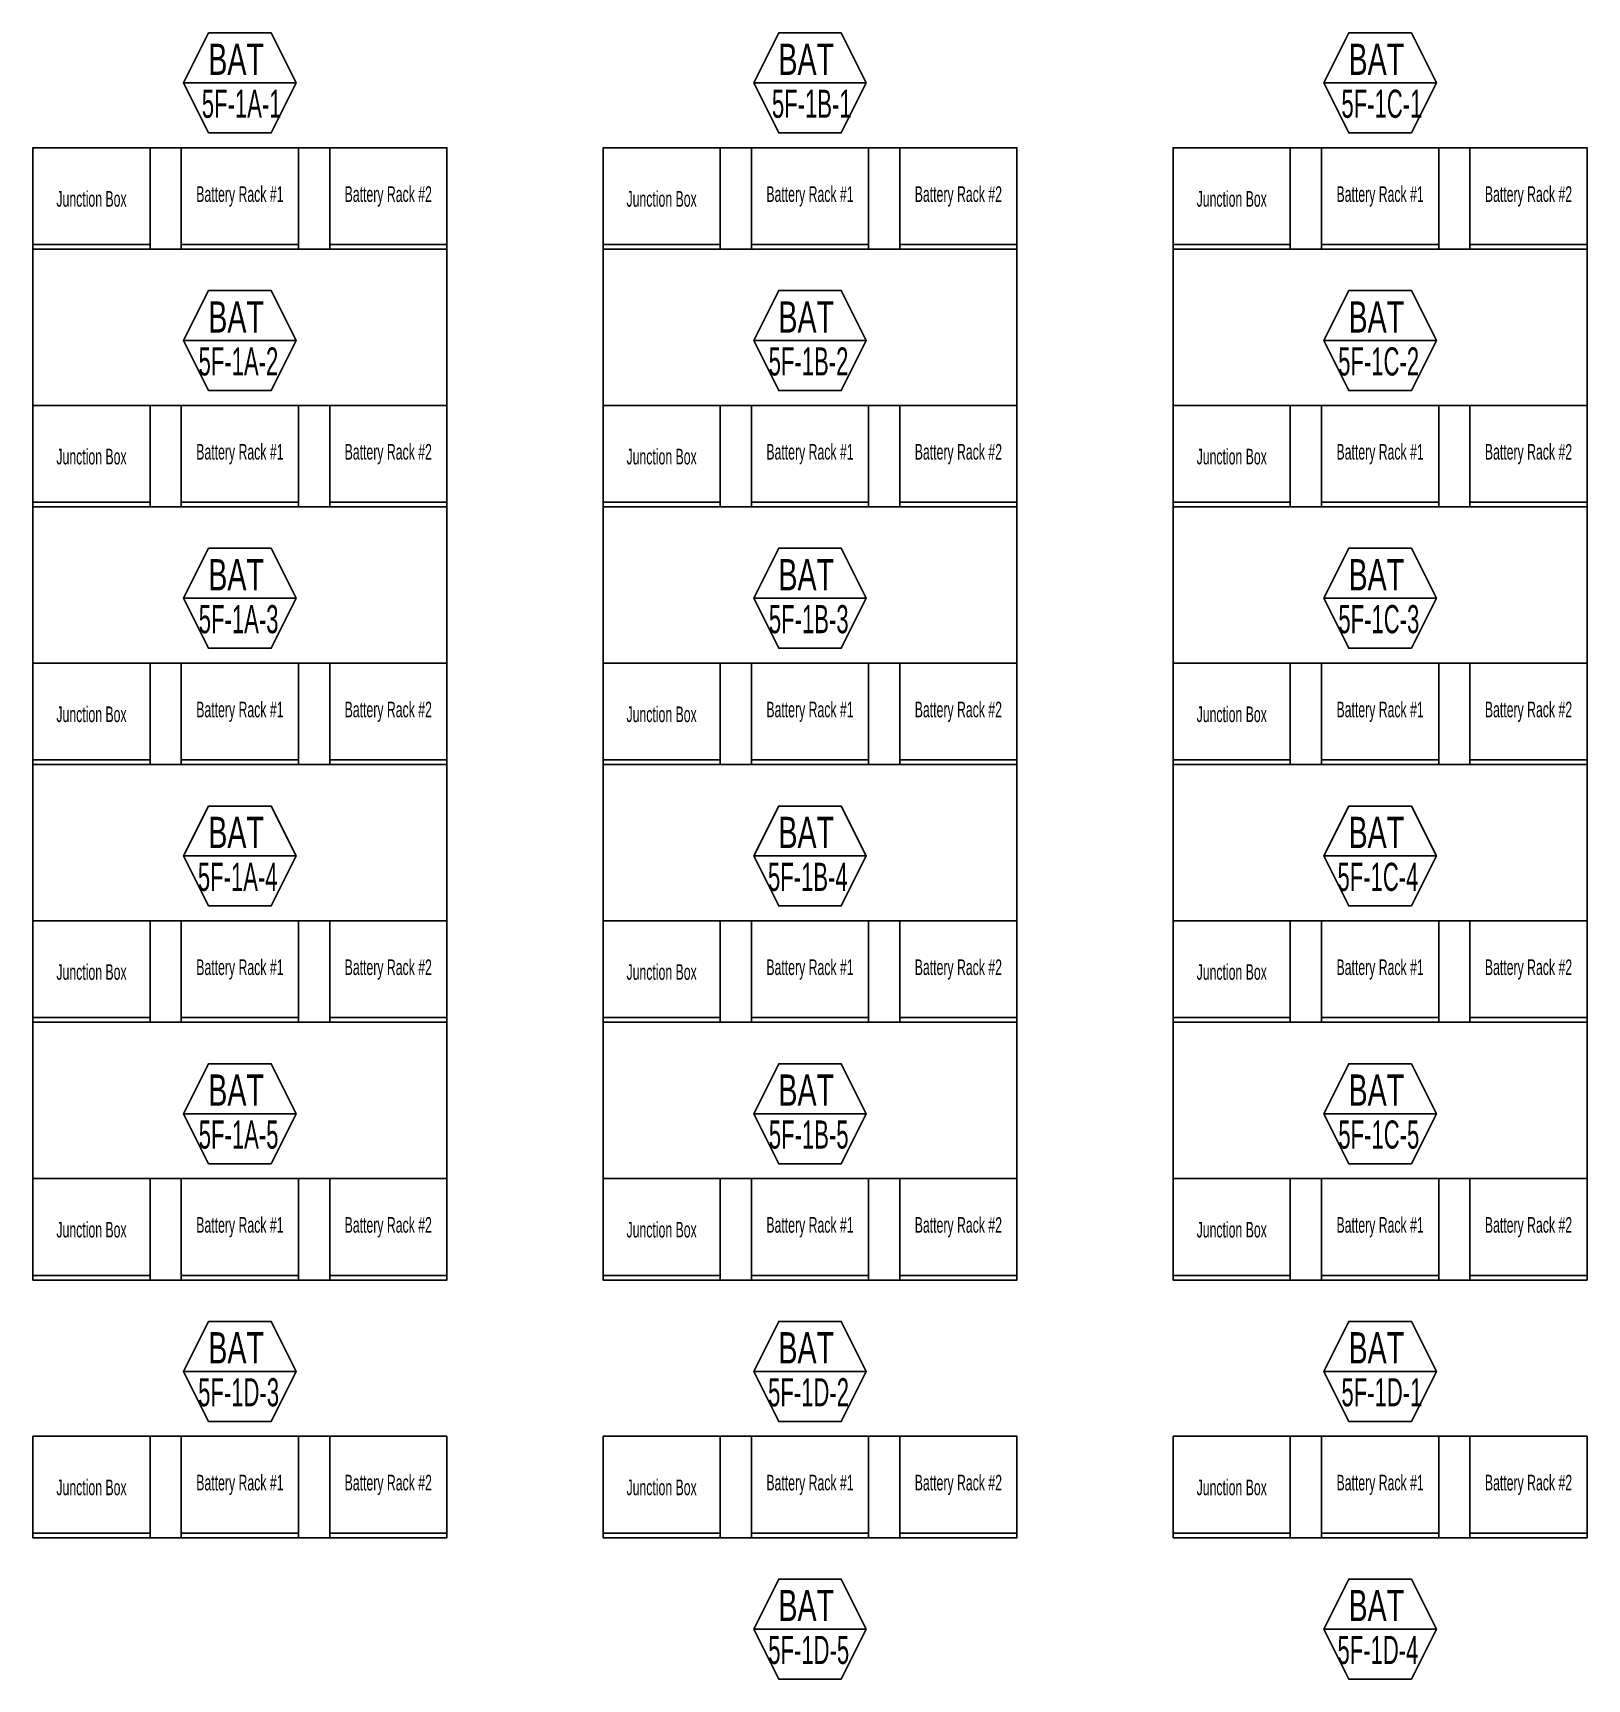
# Model space of a CAD drawing. Header units: millimetres. Extents: x 89978 to 501025, y -351975 to 837171.
# Drawn here: x 329300 to 339250, y 387245 to 397785 of the extents above; entities that cross this region are included whole.
import ezdxf
from ezdxf.enums import TextEntityAlignment as Align

# ---------------------------------------------------------------- set-up
doc = ezdxf.new("R2010")
doc.units = ezdxf.units.MM
doc.header["$LTSCALE"] = 150
doc.layers.add('------00 Switch Gear', color=3, linetype='Continuous')
doc.layers.add('------00 Switch Gear_Number', color=1, linetype='Continuous')
doc.styles.add('ELEC', font='')
doc.styles.get('ELEC').set_extended_font_data('Dotum')

# ---------------------------------------------------------------- blocks, each defined once
blk = doc.blocks.new('A$C2e8f9a8b')
at = {"color": 0}
blk.add_line((30, 750), (30, 0), dxfattribs=at)
blk.add_lwpolyline([(650, 0), (0, 0), (0, 750), (650, 750)], close=True, dxfattribs=at)

msp = doc.modelspace()

# ---------------------------------------------------------------- linework, layer by layer
at = {"layer": '------00 Switch Gear', "elevation": 0}
for points in [[(331950, 389800), (331950, 397050), (329300, 397050), (329300, 389800), (331950, 389800)], [(335600, 389800), (335600, 397050), (332950, 397050), (332950, 389800), (335600, 389800)], [(339250, 389800), (339250, 397050), (336600, 397050), (336600, 389800), (339250, 389800)]]:
    msp.add_lwpolyline(points, dxfattribs=at)
for points in [[(329300, 397050), (329300, 396400), (331950, 396400), (331950, 397050)], [(332950, 397050), (332950, 396400), (335600, 396400), (335600, 397050)], [(336600, 397050), (336600, 396400), (339250, 396400), (339250, 397050)], [(329300, 395400), (329300, 394750), (331950, 394750), (331950, 395400)], [(332950, 395400), (332950, 394750), (335600, 394750), (335600, 395400)], [(336600, 395400), (336600, 394750), (339250, 394750), (339250, 395400)], [(329300, 393750), (329300, 393100), (331950, 393100), (331950, 393750)], [(332950, 393750), (332950, 393100), (335600, 393100), (335600, 393750)], [(336600, 393750), (336600, 393100), (339250, 393100), (339250, 393750)], [(329300, 392100), (329300, 391450), (331950, 391450), (331950, 392100)], [(332950, 392100), (332950, 391450), (335600, 391450), (335600, 392100)], [(336600, 392100), (336600, 391450), (339250, 391450), (339250, 392100)], [(329300, 390450), (329300, 389800), (331950, 389800), (331950, 390450)], [(332950, 390450), (332950, 389800), (335600, 389800), (335600, 390450)], [(336600, 390450), (336600, 389800), (339250, 389800), (339250, 390450)], [(329300, 388800), (329300, 388150), (331950, 388150), (331950, 388800)], [(332950, 388800), (332950, 388150), (335600, 388150), (335600, 388800)], [(336600, 388800), (336600, 388150), (339250, 388150), (339250, 388800)]]:
    msp.add_lwpolyline(points, close=True, dxfattribs=at)
at = {"layer": '------00 Switch Gear_Number', "elevation": 0}
for points in [[(330265, 397465), (330985, 397465), (330825.4, 397785), (330424.6, 397785), (330265, 397465), (330424.6, 397145), (330825.4, 397145), (330985, 397465)], [(333915, 397465), (334635, 397465), (334475.4, 397785), (334074.6, 397785), (333915, 397465), (334074.6, 397145), (334475.4, 397145), (334635, 397465)], [(337565, 397465), (338285, 397465), (338125.4, 397785), (337724.6, 397785), (337565, 397465), (337724.6, 397145), (338125.4, 397145), (338285, 397465)], [(330265, 395815), (330985, 395815), (330825.4, 396135), (330424.6, 396135), (330265, 395815), (330424.6, 395495), (330825.4, 395495), (330985, 395815)], [(333915, 395815), (334635, 395815), (334475.4, 396135), (334074.6, 396135), (333915, 395815), (334074.6, 395495), (334475.4, 395495), (334635, 395815)], [(337565, 395815), (338285, 395815), (338125.4, 396135), (337724.6, 396135), (337565, 395815), (337724.6, 395495), (338125.4, 395495), (338285, 395815)], [(330265, 394165), (330985, 394165), (330825.4, 394485), (330424.6, 394485), (330265, 394165), (330424.6, 393845), (330825.4, 393845), (330985, 394165)], [(333915, 394165), (334635, 394165), (334475.4, 394485), (334074.6, 394485), (333915, 394165), (334074.6, 393845), (334475.4, 393845), (334635, 394165)], [(337565, 394165), (338285, 394165), (338125.4, 394485), (337724.6, 394485), (337565, 394165), (337724.6, 393845), (338125.4, 393845), (338285, 394165)], [(330265, 392515), (330985, 392515), (330825.4, 392835), (330424.6, 392835), (330265, 392515), (330424.6, 392195), (330825.4, 392195), (330985, 392515)], [(333915, 392515), (334635, 392515), (334475.4, 392835), (334074.6, 392835), (333915, 392515), (334074.6, 392195), (334475.4, 392195), (334635, 392515)], [(337565, 392515), (338285, 392515), (338125.4, 392835), (337724.6, 392835), (337565, 392515), (337724.6, 392195), (338125.4, 392195), (338285, 392515)], [(330265, 390865), (330985, 390865), (330825.4, 391185), (330424.6, 391185), (330265, 390865), (330424.6, 390545), (330825.4, 390545), (330985, 390865)], [(333915, 390865), (334635, 390865), (334475.4, 391185), (334074.6, 391185), (333915, 390865), (334074.6, 390545), (334475.4, 390545), (334635, 390865)], [(337565, 390865), (338285, 390865), (338125.4, 391185), (337724.6, 391185), (337565, 390865), (337724.6, 390545), (338125.4, 390545), (338285, 390865)], [(330265, 389215), (330985, 389215), (330825.4, 389535), (330424.6, 389535), (330265, 389215), (330424.6, 388895), (330825.4, 388895), (330985, 389215)], [(333915, 389215), (334635, 389215), (334475.4, 389535), (334074.6, 389535), (333915, 389215), (334074.6, 388895), (334475.4, 388895), (334635, 389215)], [(337565, 389215), (338285, 389215), (338125.4, 389535), (337724.6, 389535), (337565, 389215), (337724.6, 388895), (338125.4, 388895), (338285, 389215)], [(333915, 387565), (334635, 387565), (334475.4, 387885), (334074.6, 387885), (333915, 387565), (334074.6, 387245), (334475.4, 387245), (334635, 387565)], [(337565, 387565), (338285, 387565), (338125.4, 387885), (337724.6, 387885), (337565, 387565), (337724.6, 387245), (338125.4, 387245), (338285, 387565)]]:
    msp.add_lwpolyline(points, dxfattribs=at)

# ---------------------------------------------------------------- block references
at = {"layer": '------00 Switch Gear', "xscale": -1, "rotation": 270}
for p in [(329300, 396400, 0), (330250, 396400, 0), (331200, 396400, 0), (332950, 396400, 0), (333900, 396400, 0), (334850, 396400, 0), (336600, 396400, 0), (337550, 396400, 0), (338500, 396400, 0), (329300, 394750, 0), (330250, 394750, 0), (331200, 394750, 0), (332950, 394750, 0), (333900, 394750, 0), (334850, 394750, 0), (336600, 394750, 0), (337550, 394750, 0), (338500, 394750, 0), (329300, 393100), (330250, 393100), (331200, 393100), (332950, 393100), (333900, 393100), (334850, 393100), (336600, 393100), (337550, 393100), (338500, 393100), (329300, 391450), (330250, 391450), (331200, 391450), (332950, 391450), (333900, 391450), (334850, 391450), (336600, 391450), (337550, 391450), (338500, 391450), (329300, 389800), (330250, 389800), (331200, 389800), (332950, 389800), (333900, 389800), (334850, 389800), (336600, 389800), (337550, 389800), (338500, 389800), (329300, 388150), (330250, 388150), (331200, 388150), (332950, 388150), (333900, 388150), (334850, 388150), (336600, 388150), (337550, 388150), (338500, 388150)]:
    msp.add_blockref('A$C2e8f9a8b', p, dxfattribs=at)

# ---------------------------------------------------------------- texts
at = {"layer": '------00 Switch Gear', "style": 'ELEC', "width": 0.6}
for s, p in [('Junction Box', (329675, 396722.4, 0)), ('Battery Rack #1', (330625, 396753, 0)), ('Battery Rack #2', (331575, 396753, 0)), ('Junction Box', (333325, 396722.4, 0)), ('Battery Rack #1', (334275, 396753, 0)), ('Battery Rack #2', (335225, 396753, 0)), ('Junction Box', (336975, 396722.4, 0)), ('Battery Rack #1', (337925, 396753, 0)), ('Battery Rack #2', (338875, 396753, 0)), ('Battery Rack #1', (330625, 395103, 0)), ('Battery Rack #2', (331575, 395103, 0)), ('Battery Rack #1', (334275, 395103, 0)), ('Battery Rack #2', (335225, 395103, 0)), ('Battery Rack #1', (337925, 395103, 0)), ('Battery Rack #2', (338875, 395103, 0)), ('Junction Box', (329675, 395072.4, 0)), ('Junction Box', (333325, 395072.4, 0)), ('Junction Box', (336975, 395072.4, 0)), ('Junction Box', (329675, 393422.4)), ('Battery Rack #1', (330625, 393453)), ('Battery Rack #2', (331575, 393453)), ('Junction Box', (333325, 393422.4)), ('Battery Rack #1', (334275, 393453)), ('Battery Rack #2', (335225, 393453)), ('Junction Box', (336975, 393422.4)), ('Battery Rack #1', (337925, 393453)), ('Battery Rack #2', (338875, 393453)), ('Junction Box', (329675, 391772.4)), ('Battery Rack #1', (330625, 391803)), ('Battery Rack #2', (331575, 391803)), ('Junction Box', (333325, 391772.4)), ('Battery Rack #1', (334275, 391803)), ('Battery Rack #2', (335225, 391803)), ('Junction Box', (336975, 391772.4)), ('Battery Rack #1', (337925, 391803)), ('Battery Rack #2', (338875, 391803)), ('Battery Rack #1', (330625, 390153)), ('Battery Rack #2', (331575, 390153)), ('Battery Rack #1', (334275, 390153)), ('Battery Rack #2', (335225, 390153)), ('Battery Rack #1', (337925, 390153)), ('Battery Rack #2', (338875, 390153)), ('Junction Box', (329675, 390122.4)), ('Junction Box', (333325, 390122.4)), ('Junction Box', (336975, 390122.4)), ('Junction Box', (329675, 388472.4)), ('Battery Rack #1', (330625, 388503)), ('Battery Rack #2', (331575, 388503)), ('Junction Box', (333325, 388472.4)), ('Battery Rack #1', (334275, 388503)), ('Battery Rack #2', (335225, 388503)), ('Junction Box', (336975, 388472.4)), ('Battery Rack #1', (337925, 388503)), ('Battery Rack #2', (338875, 388503))]:
    msp.add_text(s, height=100, dxfattribs=at).set_placement(p, align=Align.MIDDLE_CENTER)
at = {"layer": '------00 Switch Gear_Number', "color": 0, "style": 'ELEC'}
for s, height, width, p in [('BAT', 200, 0.7, (330600.9, 397616.2)), ('BAT', 200, 0.7, (334250.9, 397616.2)), ('BAT', 200, 0.7, (337900.9, 397616.2)), ('5F-1A-1', 180, 0.6, (330636.4, 397331.6)), ('5F-1B-1', 180, 0.6, (334286.4, 397331.6)), ('5F-1C-1', 180, 0.6, (337936.4, 397331.6)), ('BAT', 200, 0.7, (330600.9, 395966.2)), ('BAT', 200, 0.7, (334250.9, 395966.2)), ('BAT', 200, 0.7, (337900.9, 395966.2)), ('5F-1A-2', 180, 0.6, (330615.6, 395681.6)), ('5F-1B-2', 180, 0.6, (334265.6, 395681.6)), ('5F-1C-2', 180, 0.6, (337915.6, 395681.6)), ('BAT', 200, 0.7, (330600.9, 394316.2)), ('BAT', 200, 0.7, (334250.9, 394316.2)), ('BAT', 200, 0.7, (337900.9, 394316.2)), ('5F-1A-3', 180, 0.6, (330616.9, 394031.6)), ('5F-1B-3', 180, 0.6, (334266.9, 394031.6)), ('5F-1C-3', 180, 0.6, (337916.9, 394031.6)), ('BAT', 200, 0.7, (330600.9, 392666.2)), ('BAT', 200, 0.7, (334250.9, 392666.2)), ('BAT', 200, 0.7, (337900.9, 392666.2)), ('5F-1A-4', 180, 0.6, (330611.1, 392381.6)), ('5F-1B-4', 180, 0.6, (334261.1, 392381.6)), ('5F-1C-4', 180, 0.6, (337911.1, 392381.6)), ('BAT', 200, 0.7, (330600.9, 391016.2)), ('BAT', 200, 0.7, (334250.9, 391016.2)), ('BAT', 200, 0.7, (337900.9, 391016.2)), ('5F-1C-5', 180, 0.6, (337916.7, 390731.6)), ('5F-1A-5', 180, 0.6, (330616.7, 390731.6)), ('5F-1B-5', 180, 0.6, (334266.7, 390731.6)), ('BAT', 200, 0.7, (330600.9, 389366.2)), ('BAT', 200, 0.7, (334250.9, 389366.2)), ('BAT', 200, 0.7, (337900.9, 389366.2)), ('5F-1D-3', 180, 0.6, (330616.9, 389081.6)), ('5F-1D-2', 180, 0.6, (334265.6, 389081.6)), ('5F-1D-1', 180, 0.6, (337936.4, 389081.6)), ('BAT', 200, 0.7, (334250.9, 387716.2)), ('BAT', 200, 0.7, (337900.9, 387716.2)), ('5F-1D-5', 180, 0.6, (334266.7, 387431.6)), ('5F-1D-4', 180, 0.6, (337911.1, 387431.6))]:
    msp.add_text(s, height=height, dxfattribs=dict(at, width=width)).set_placement(p, align=Align.MIDDLE_CENTER)

doc.saveas('drawing.dxf')
